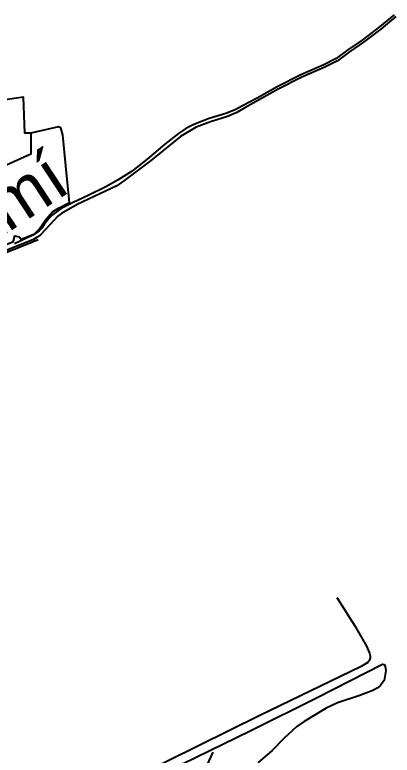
# Model space of a CAD drawing. Header units: millimetres. Extents: x 487814 to 495125, y 4392873 to 4398925.
# Drawn here: x 493859 to 494157, y 4397081 to 4397664 of the extents above; entities that cross this region are included whole.
import ezdxf

# ---------------------------------------------------------------- set-up
doc = ezdxf.new("R2010")
doc.units = ezdxf.units.MM
doc.layers.add('Cartografia_Base', color=8, linetype='Continuous')
doc.layers.add('Texto_Cartografia_Territorial', color=7, linetype='Continuous')
doc.styles.get("Standard").update_dxf_attribs({"font": 'arial.ttf'})

msp = doc.modelspace()

# ---------------------------------------------------------------- linework, layer by layer
at = {"layer": 'Cartografia_Base'}
for points in [[(494159.57, 4397662.76, 102.61), (494147.89, 4397653, 102.63), (494134.28, 4397642.69, 102.83), (494123.04, 4397634.97, 103.12), (494113.56, 4397628.09, 103.19), (494103.72, 4397622.98, 103.85), (494085.62, 4397615.09, 104.68), (494066.98, 4397605.6, 105.39), (494040.55, 4397591.04, 106.34), (494034.21, 4397587.26, 106.93), (494026.96, 4397584.15, 107.1), (494013.55, 4397579.9, 107.11), (494002.23, 4397575.78, 107.88), (493989.93, 4397568.37, 108.15), (493966.37, 4397549.14, 108.72), (493945.18, 4397533.39, 109.11), (493939.76, 4397529.61, 109.1), (493908.49, 4397514.85, 107.77), (493896.11, 4397507.68, 107.12), (493893.16, 4397505.65, 107.03), (493883.77, 4397495.22, 106.92), (493879.45, 4397490.96, 106.57), (493876.91, 4397489.06, 106.41), (493874.16, 4397487.3, 106.3), (493845.68, 4397475.8, 105.03)], [(494158.2, 4397664.22, 102.61), (494146.76, 4397654.66, 102.63), (494133.09, 4397644.3, 102.83), (494121.93, 4397636.63, 103.12), (494112.5, 4397629.79, 103.19), (494102.95, 4397624.83, 103.85), (494084.74, 4397616.89, 104.68), (494066.05, 4397607.37, 105.39), (494050.26, 4397598.59, 106.23), (494038.84, 4397592.39, 106.35), (494033.01, 4397589.41, 106.52), (494025.66, 4397586.41, 106.8), (494012.61, 4397582.42, 107.2), (494000.55, 4397577.87, 107.88), (493994.24, 4397574.75, 108.19), (493988.46, 4397570.75, 108.47), (493977.64, 4397562.35, 108.63), (493963.54, 4397550.52, 108.55), (493951.2, 4397540.87, 108.57), (493940.87, 4397534.18, 108.87), (493931.12, 4397528.77, 109.1), (493917.08, 4397521.85, 108.57), (493905.29, 4397516.34, 107.82), (493895.76, 4397511.51, 107.38), (493888.92, 4397506.71, 107.59), (493886.16, 4397503.74, 106.96), (493882.58, 4397499.08, 106.79), (493880.7, 4397496.11, 106.44), (493878.44, 4397493.96, 106.24), (493876.4, 4397492.33, 106.13), (493873.41, 4397490.55, 106.1), (493859.14, 4397483.79, 105.66)], [(493871.97, 4397570.95, 107.57), (493867.19, 4397571.04, 107.58), (493866.1, 4397599.45, 109.03), (493800.73, 4397589.96, 109.42), (493795.81, 4397625.18, 110.73)], [(493871.97, 4397570.95, 107.57), (493871.97, 4397554.37, 108.36), (493809.28, 4397526.37, 107.4), (493817.67, 4397466.58, 106.58), (493817.83, 4397466.88, 106.96), (493826.91, 4397471.93, 106.96), (493842.01, 4397479.2, 107.56), (493857.82, 4397485.26, 107.79), (493858.4, 4397486.26, 107.79), (493859.24, 4397490.11, 107.79), (493862.84, 4397489.32, 107.79), (493864.36, 4397487.36, 107.83), (493874.73, 4397491.65, 108.25), (493878.4, 4397495.37, 108.63), (493883.88, 4397502.95, 109.01), (493888.97, 4397509, 109.31), (493893.76, 4397511.92, 108.69), (493902.51, 4397516.37, 108.73), (493900.19, 4397537.07, 108.64), (493897.06, 4397569.61, 108.93), (493895.64, 4397575.18, 108.91), (493893.82, 4397576.08, 108.52), (493871.97, 4397570.95, 107.57)], [(493877.71, 4397486.87, 108.22), (493870.17, 4397483.68, 107.34), (493845.92, 4397474.36, 106.2), (493823.68, 4397463.37, 106.27), (493835.46, 4397433.45, 105.17)], [(494113.15, 4397205.16, 96.81), (494127.21, 4397182.75, 95.41), (494136.56, 4397166.73, 95.1), (494138.86, 4397161.33, 94.95), (494139.52, 4397159.08, 94.95), (494139.35, 4397157.57, 94.95), (494138.83, 4397155.68, 94.93), (494137.6, 4397153.92, 94.99), (494132.41, 4397150.79, 95.21), (494052.55, 4397112.1, 102.38), (493956.38, 4397064.74, 105.03)], [(493927.25, 4397042.77, 103.2), (494044.79, 4397100.23, 103.51), (494097.58, 4397126.29, 98.52), (494149.1, 4397152.57, 94.6), (494150.53, 4397152.39, 94.63), (494151.2, 4397151.18, 94.61), (494151.66, 4397147.74, 94.59), (494150.48, 4397139.66, 94.14), (494148.65, 4397137.35, 94.13), (494147.62, 4397135.76, 93.98), (494144.88, 4397133.76, 93.99), (494141.59, 4397131.89, 94.05), (494130.51, 4397127.75, 94.06), (494113.7, 4397122.04, 94.57), (494104.69, 4397117.9, 95.46), (494087.41, 4397107.48, 95.41), (494081.7, 4397103.48, 95.82), (494071.66, 4397094.22, 96.13), (494062.13, 4397084.7, 96.13), (494050.87, 4397074.84, 96.43)], [(494015.3, 4397083.27, 98.19), (493974.46, 4396994.58, 98.1), (493952.09, 4396946.39, 97.88), (493919.93, 4396879.66, 97.68), (493902.77, 4396845.06, 97.74), (493884.26, 4396809.75, 97.71), (493865.85, 4396775.62, 97.78), (493849.16, 4396746.13, 97.86), (493829.77, 4396712.96, 97.95), (493810.71, 4396682.07, 98.16), (493796.46, 4396659.34, 98.31), (493780.82, 4396634.77, 98.48), (493760.67, 4396603.56, 98.57), (493744.26, 4396578.94, 98.65), (493719.97, 4396543.95, 98.77)]]:
    msp.add_polyline3d(points, dxfattribs=at)

# ---------------------------------------------------------------- texts
at = {"layer": 'Texto_Cartografia_Territorial'}
msp.add_text('Camí', height=39.37, rotation=33.36466, dxfattribs=at).set_placement((493795.16, 4397453.76))

doc.saveas('drawing.dxf')
